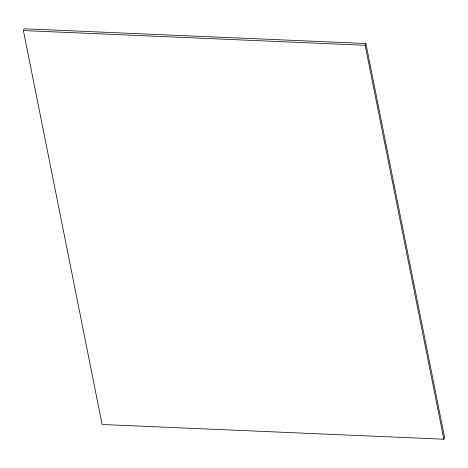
<?xml version="1.0" encoding="UTF-8"?>
<svg xmlns="http://www.w3.org/2000/svg" width="468" height="468" viewBox="0 0 468 468"><rect width="100%" height="100%" fill="white"/><g stroke="black" fill="none" stroke-linecap="round" stroke-linejoin="round"><path stroke-width="0.7" d="M23.4 30.56L24.149 28.782L365.882 43.506L444.6 437.44L443.851 439.218L102.118 424.494L23.4 30.56L365.134 45.285L365.882 43.506M365.134 45.285L443.851 439.218"/></g></svg>
